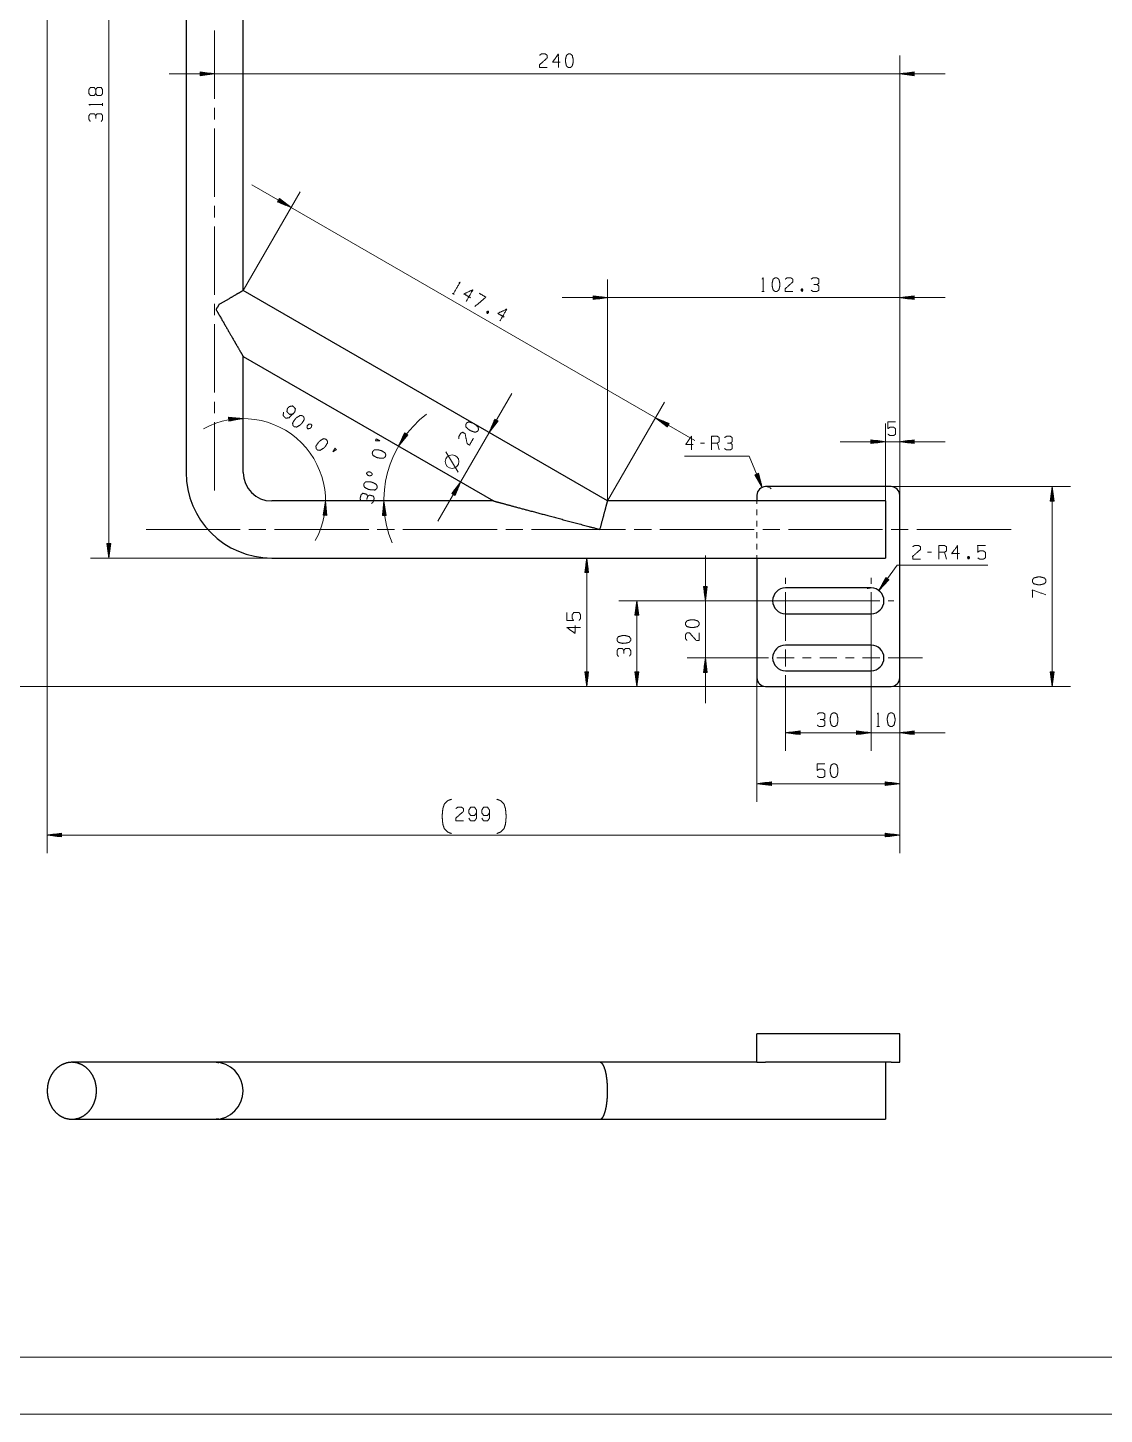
# Model space of a CAD drawing. Header units: millimetres. Extents: x 0 to 594, y 0 to 420.
# Drawn here: x 151.5 to 340.1, y 0 to 242.9 of the extents above; entities that cross this region are included whole.
import ezdxf

# ---------------------------------------------------------------- set-up
doc = ezdxf.new("R2010")
doc.units = ezdxf.units.MM
doc.layers.add('101', color=7, linetype='Continuous', true_color=0xffffff)

msp = doc.modelspace()

# ---------------------------------------------------------------- linework, layer by layer
at = {"layer": '101', "color": 22, "linetype": 'Continuous', "lineweight": 18}
for p, q in [((154.89, 351.3), (154.89, 98.3)), ((165.69, 309.16), (165.69, 150)), ((304.22, 155), (304.22, 238.01)), ((176.29, 234.83), (312.16, 234.83)), ((181.68, 235.17), (181.68, 234.5)), ((184.22, 234.83), (181.68, 235.17)), ((181.68, 235.16), (181.71, 235.16)), ((181.68, 235.16), (181.71, 235.16)), ((181.68, 235.11), (182.1, 235.11)), ((181.68, 235.06), (182.49, 235.06)), ((181.68, 235.01), (182.87, 235.01)), ((181.68, 234.96), (183.26, 234.96)), ((181.68, 234.91), (183.64, 234.91)), ((181.68, 234.86), (184.03, 234.86)), ((181.68, 234.5), (184.22, 234.83)), ((181.68, 234.81), (184.03, 234.81)), ((181.68, 234.76), (183.64, 234.76)), ((181.68, 234.7), (183.26, 234.7)), ((181.68, 234.65), (182.87, 234.65)), ((181.68, 234.6), (182.49, 234.6)), ((181.68, 234.55), (182.1, 234.55)), ((181.68, 234.5), (181.71, 234.5)), ((181.68, 234.5), (181.71, 234.5)), ((306.76, 235.17), (304.22, 234.83)), ((304.22, 234.83), (306.76, 234.5)), ((306.76, 234.86), (304.42, 234.86)), ((306.76, 234.81), (304.42, 234.81)), ((306.76, 234.91), (304.8, 234.91)), ((306.76, 234.76), (304.8, 234.76)), ((306.76, 234.96), (305.19, 234.96)), ((306.76, 234.7), (305.19, 234.7)), ((306.76, 235.01), (305.57, 235.01)), ((306.76, 234.65), (305.57, 234.65)), ((306.76, 235.06), (305.96, 235.06)), ((306.76, 234.6), (305.96, 234.6)), ((306.76, 235.11), (306.35, 235.11)), ((306.76, 234.55), (306.35, 234.55)), ((306.76, 235.16), (306.73, 235.16)), ((306.76, 235.16), (306.73, 235.16)), ((306.76, 234.5), (306.73, 234.5)), ((306.76, 234.5), (306.73, 234.5)), ((306.76, 234.5), (306.76, 235.17)), ((189.22, 196.86), (199.21, 214.15)), ((190.74, 215.36), (268.33, 170.57)), ((195.58, 212.96), (195.25, 212.38)), ((195.25, 212.38), (195.28, 212.36)), ((195.25, 212.38), (197.62, 211.4)), ((195.25, 212.38), (195.28, 212.36)), ((195.28, 212.42), (195.64, 212.22)), ((195.3, 212.47), (196, 212.07)), ((195.33, 212.51), (196.36, 211.92)), ((195.35, 212.56), (196.72, 211.77)), ((195.38, 212.6), (197.08, 211.62)), ((195.41, 212.64), (197.44, 211.47)), ((195.43, 212.69), (197.46, 211.51)), ((195.46, 212.73), (197.15, 211.75)), ((195.48, 212.78), (196.85, 211.99)), ((195.51, 212.82), (196.54, 212.23)), ((195.53, 212.86), (196.23, 212.46)), ((195.56, 212.91), (195.92, 212.7)), ((197.62, 211.4), (195.58, 212.96)), ((195.58, 212.95), (195.61, 212.94)), ((195.58, 212.95), (195.61, 212.94)), ((253.06, 160), (253.06, 198.78)), ((304.22, 161), (304.22, 198.78)), ((245.13, 195.61), (312.16, 195.61)), ((253.06, 195.61), (250.52, 195.94)), ((250.52, 195.94), (250.52, 195.27)), ((250.52, 195.94), (250.55, 195.94)), ((250.52, 195.94), (250.55, 195.94)), ((250.52, 195.88), (250.94, 195.88)), ((250.52, 195.83), (251.33, 195.83)), ((250.52, 195.78), (251.71, 195.78)), ((250.52, 195.73), (252.1, 195.73)), ((250.52, 195.68), (252.48, 195.68)), ((250.52, 195.63), (252.87, 195.63)), ((250.52, 195.27), (253.06, 195.61)), ((250.52, 195.58), (252.87, 195.58)), ((250.52, 195.53), (252.48, 195.53)), ((250.52, 195.48), (252.1, 195.48)), ((250.52, 195.43), (251.71, 195.43)), ((250.52, 195.38), (251.33, 195.38)), ((250.52, 195.33), (250.94, 195.33)), ((250.52, 195.28), (250.55, 195.28)), ((250.52, 195.28), (250.55, 195.28)), ((306.76, 195.94), (304.22, 195.61)), ((304.22, 195.61), (306.76, 195.27)), ((306.76, 195.63), (304.42, 195.63)), ((306.76, 195.58), (304.42, 195.58)), ((306.76, 195.68), (304.8, 195.68)), ((306.76, 195.53), (304.8, 195.53)), ((306.76, 195.73), (305.19, 195.73)), ((306.76, 195.48), (305.19, 195.48)), ((306.76, 195.78), (305.57, 195.78)), ((306.76, 195.43), (305.57, 195.43)), ((306.76, 195.83), (305.96, 195.83)), ((306.76, 195.38), (305.96, 195.38)), ((306.76, 195.88), (306.35, 195.88)), ((306.76, 195.33), (306.35, 195.33)), ((306.76, 195.94), (306.73, 195.94)), ((306.76, 195.94), (306.73, 195.94)), ((306.76, 195.28), (306.73, 195.28)), ((306.76, 195.28), (306.73, 195.28)), ((306.76, 195.27), (306.76, 195.94)), ((236.29, 178.85), (223.35, 156.44)), ((253.06, 160), (263.04, 177.29)), ((186.67, 174.65), (186.7, 174.65)), ((186.67, 174.65), (186.7, 174.65)), ((186.67, 174.65), (186.7, 173.99)), ((189.22, 174.43), (186.67, 174.65)), ((186.67, 174.6), (187.09, 174.62)), ((186.68, 174.55), (187.48, 174.58)), ((186.68, 174.5), (187.87, 174.55)), ((186.68, 174.45), (188.25, 174.52)), ((186.68, 174.4), (188.64, 174.48)), ((186.68, 174.35), (189.03, 174.45)), ((186.69, 174.3), (189.03, 174.4)), ((186.69, 174.24), (188.65, 174.33)), ((186.69, 174.19), (188.26, 174.26)), ((186.69, 174.14), (187.88, 174.2)), ((186.7, 173.99), (189.22, 174.43)), ((186.7, 174.09), (187.5, 174.13)), ((186.7, 174.04), (187.12, 174.06)), ((186.7, 173.99), (186.73, 173.99)), ((186.7, 173.99), (186.73, 173.99)), ((233.3, 174.34), (232.32, 171.97)), ((232.32, 171.97), (233.88, 174.01)), ((233.57, 174.19), (232.39, 172.15)), ((233.61, 174.16), (232.44, 172.13)), ((233.52, 174.21), (232.54, 172.51)), ((233.66, 174.14), (232.68, 172.44)), ((233.48, 174.24), (232.69, 172.87)), ((233.44, 174.26), (232.84, 173.23)), ((233.7, 174.11), (232.91, 172.75)), ((233.39, 174.29), (232.99, 173.59)), ((233.35, 174.31), (233.14, 173.95)), ((233.74, 174.09), (233.15, 173.06)), ((233.3, 174.34), (233.29, 174.31)), ((233.3, 174.34), (233.29, 174.31)), ((233.88, 174.01), (233.3, 174.34)), ((233.79, 174.06), (233.39, 173.36)), ((233.83, 174.03), (233.62, 173.67)), ((233.88, 174.01), (233.86, 173.98)), ((233.88, 174.01), (233.86, 173.98)), ((263.82, 173.56), (261.46, 174.54)), ((261.46, 174.54), (263.49, 172.98)), ((263.64, 173.25), (261.61, 174.42)), ((263.67, 173.29), (261.64, 174.46)), ((263.62, 173.2), (261.92, 174.18)), ((263.7, 173.33), (262, 174.31)), ((263.59, 173.16), (262.23, 173.95)), ((263.72, 173.38), (262.36, 174.17)), ((263.57, 173.11), (262.54, 173.71)), ((263.75, 173.42), (262.72, 174.02)), ((263.54, 173.07), (262.85, 173.47)), ((263.77, 173.47), (263.08, 173.87)), ((263.52, 173.03), (263.16, 173.24)), ((263.8, 173.51), (263.43, 173.72)), ((263.49, 172.98), (263.46, 173)), ((263.49, 172.98), (263.46, 173)), ((263.49, 172.98), (263.82, 173.56)), ((263.82, 173.55), (263.79, 173.57)), ((263.82, 173.55), (263.79, 173.57)), ((301.72, 155), (301.72, 173.56)), ((304.22, 161), (304.22, 173.56)), ((217.49, 171.93), (216.43, 169.6)), ((216.43, 169.6), (218.06, 171.58)), ((217.75, 171.77), (216.51, 169.78)), ((217.79, 171.74), (216.55, 169.75)), ((217.71, 171.8), (216.67, 170.13)), ((217.84, 171.72), (216.8, 170.05)), ((217.67, 171.82), (216.83, 170.49)), ((217.62, 171.85), (216.99, 170.84)), ((217.88, 171.69), (217.05, 170.35)), ((217.58, 171.88), (217.15, 171.2)), ((217.92, 171.66), (217.3, 170.65)), ((217.54, 171.91), (217.32, 171.55)), ((217.49, 171.93), (217.48, 171.9)), ((217.49, 171.93), (217.48, 171.9)), ((218.06, 171.58), (217.49, 171.93)), ((217.97, 171.64), (217.54, 170.95)), ((218.01, 171.61), (217.79, 171.26)), ((218.05, 171.58), (218.04, 171.56)), ((218.05, 171.58), (218.04, 171.56)), ((293.79, 170.38), (312.16, 170.38)), ((299.18, 170.72), (299.18, 170.05)), ((301.72, 170.38), (299.18, 170.72)), ((299.18, 170.71), (299.21, 170.71)), ((299.18, 170.71), (299.21, 170.71)), ((299.18, 170.66), (299.6, 170.66)), ((299.18, 170.61), (299.99, 170.61)), ((299.18, 170.56), (300.37, 170.56)), ((299.18, 170.51), (300.76, 170.51)), ((299.18, 170.46), (301.14, 170.46)), ((299.18, 170.41), (301.53, 170.41)), ((299.18, 170.05), (301.72, 170.38)), ((299.18, 170.36), (301.53, 170.36)), ((299.18, 170.31), (301.14, 170.31)), ((299.18, 170.26), (300.76, 170.26)), ((299.18, 170.2), (300.37, 170.2)), ((299.18, 170.15), (299.99, 170.15)), ((299.18, 170.1), (299.6, 170.1)), ((299.18, 170.05), (299.21, 170.05)), ((299.18, 170.05), (299.21, 170.05)), ((306.76, 170.72), (304.22, 170.38)), ((304.22, 170.38), (306.76, 170.05)), ((306.76, 170.41), (304.42, 170.41)), ((306.76, 170.36), (304.42, 170.36)), ((306.76, 170.46), (304.8, 170.46)), ((306.76, 170.31), (304.8, 170.31)), ((306.76, 170.51), (305.19, 170.51)), ((306.76, 170.26), (305.19, 170.26)), ((306.76, 170.56), (305.57, 170.56)), ((306.76, 170.2), (305.57, 170.2)), ((306.76, 170.61), (305.96, 170.61)), ((306.76, 170.15), (305.96, 170.15)), ((306.76, 170.66), (306.35, 170.66)), ((306.76, 170.1), (306.35, 170.1)), ((306.76, 170.71), (306.73, 170.71)), ((306.76, 170.71), (306.73, 170.71)), ((306.76, 170.05), (306.73, 170.05)), ((306.76, 170.05), (306.73, 170.05)), ((306.76, 170.05), (306.76, 170.72)), ((277.88, 167.85), (266.55, 167.85)), ((280.15, 162.38), (277.88, 167.85)), ((227.32, 163.31), (225.76, 161.28)), ((225.98, 161.15), (226.96, 162.85)), ((226.03, 161.13), (227.2, 163.16)), ((226.07, 161.1), (227.25, 163.13)), ((226.12, 161.08), (227.1, 162.77)), ((226.34, 160.95), (227.32, 163.31)), ((279.48, 164.86), (278.87, 164.6)), ((278.87, 164.6), (280.15, 162.38)), ((278.87, 164.6), (278.88, 164.57)), ((278.87, 164.6), (278.88, 164.57)), ((278.92, 164.62), (279.08, 164.24)), ((278.96, 164.64), (279.27, 163.9)), ((279.01, 164.66), (279.47, 163.56)), ((279.06, 164.68), (279.66, 163.23)), ((279.1, 164.7), (279.86, 162.89)), ((279.15, 164.72), (280.05, 162.55)), ((279.2, 164.74), (280.1, 162.57)), ((279.25, 164.76), (280, 162.95)), ((279.29, 164.78), (279.9, 163.32)), ((279.34, 164.8), (279.79, 163.7)), ((279.39, 164.82), (279.69, 164.08)), ((279.43, 164.84), (279.59, 164.45)), ((279.48, 164.86), (279.49, 164.83)), ((280.15, 162.38), (279.48, 164.86)), ((279.48, 164.86), (279.49, 164.83)), ((225.76, 161.28), (225.78, 161.31)), ((225.76, 161.28), (225.78, 161.31)), ((225.76, 161.28), (226.34, 160.95)), ((225.81, 161.25), (226.02, 161.62)), ((225.85, 161.23), (226.25, 161.92)), ((225.9, 161.2), (226.49, 162.23)), ((225.94, 161.18), (226.73, 162.54)), ((226.16, 161.05), (226.95, 162.42)), ((226.2, 161.03), (226.8, 162.06)), ((226.25, 161), (226.65, 161.7)), ((226.29, 160.97), (226.5, 161.34)), ((226.34, 160.95), (226.35, 160.98)), ((226.34, 160.95), (226.35, 160.98)), ((302.72, 162.5), (334.11, 162.5)), ((330.94, 162.5), (330.6, 159.96)), ((330.66, 159.96), (330.66, 160.38)), ((330.71, 159.96), (330.71, 160.76)), ((330.76, 159.96), (330.76, 161.15)), ((330.81, 159.96), (330.81, 161.53)), ((330.86, 159.96), (330.86, 161.92)), ((330.91, 159.96), (330.91, 162.31)), ((330.94, 127.5), (330.94, 162.5)), ((331.27, 159.96), (330.94, 162.5)), ((330.96, 159.96), (330.96, 162.31)), ((331.01, 159.96), (331.01, 161.92)), ((331.06, 159.96), (331.06, 161.53)), ((331.11, 159.96), (331.11, 161.15)), ((331.17, 159.96), (331.17, 160.76)), ((331.22, 159.96), (331.22, 160.38)), ((203.66, 160), (203.21, 157.48)), ((203.27, 157.47), (203.28, 157.89)), ((203.32, 157.47), (203.35, 158.27)), ((203.37, 157.47), (203.42, 158.66)), ((203.42, 157.47), (203.49, 159.04)), ((203.47, 157.46), (203.56, 159.42)), ((203.52, 157.46), (203.62, 159.81)), ((203.57, 157.46), (203.67, 159.8)), ((203.62, 157.46), (203.71, 159.42)), ((203.88, 157.45), (203.66, 160)), ((203.67, 157.46), (203.74, 159.03)), ((203.72, 157.45), (203.78, 158.64)), ((203.77, 157.45), (203.81, 158.25)), ((213.86, 160), (213.61, 157.45)), ((213.71, 157.45), (213.69, 158.26)), ((213.76, 157.45), (213.72, 158.64)), ((213.82, 157.46), (213.76, 159.03)), ((213.87, 157.46), (213.8, 159.42)), ((213.92, 157.46), (213.84, 159.8)), ((214.28, 157.47), (213.86, 160)), ((213.97, 157.46), (213.89, 159.81)), ((214.02, 157.46), (213.95, 159.42)), ((214.07, 157.46), (214.02, 159.04)), ((214.12, 157.47), (214.08, 158.65)), ((214.17, 157.47), (214.14, 158.27)), ((214.22, 157.47), (214.21, 157.89)), ((330.6, 159.96), (331.27, 159.96)), ((330.61, 159.96), (330.61, 159.99)), ((330.61, 159.96), (330.61, 159.99)), ((331.27, 159.96), (331.27, 159.99)), ((331.27, 159.96), (331.27, 159.99)), ((203.21, 157.48), (203.88, 157.45)), ((203.22, 157.48), (203.22, 157.51)), ((203.22, 157.48), (203.22, 157.51)), ((203.82, 157.45), (203.84, 157.87)), ((203.88, 157.45), (203.88, 157.48)), ((203.88, 157.45), (203.88, 157.48)), ((213.61, 157.45), (213.61, 157.48)), ((213.61, 157.45), (213.61, 157.48)), ((213.61, 157.45), (214.28, 157.47)), ((213.66, 157.45), (213.65, 157.87)), ((214.27, 157.47), (214.27, 157.5)), ((214.27, 157.47), (214.27, 157.5)), ((166.02, 152.54), (165.35, 152.54)), ((165.35, 152.54), (165.69, 150)), ((165.36, 152.54), (165.36, 152.51)), ((165.36, 152.54), (165.36, 152.51)), ((165.41, 152.54), (165.41, 152.12)), ((165.46, 152.54), (165.46, 151.74)), ((165.51, 152.54), (165.51, 151.35)), ((165.56, 152.54), (165.56, 150.96)), ((165.61, 152.54), (165.61, 150.58)), ((165.66, 152.54), (165.66, 150.19)), ((165.69, 150), (166.02, 152.54)), ((165.71, 152.54), (165.71, 150.19)), ((165.76, 152.54), (165.76, 150.58)), ((165.82, 152.54), (165.82, 150.96)), ((165.87, 152.54), (165.87, 151.35)), ((165.92, 152.54), (165.92, 151.74)), ((165.97, 152.54), (165.97, 152.12)), ((166.02, 152.54), (166.02, 152.51)), ((166.02, 152.54), (166.02, 152.51)), ((194.22, 150), (162.51, 150)), ((249.4, 150), (249.06, 147.46)), ((249.17, 147.46), (249.17, 148.26)), ((249.22, 147.46), (249.22, 148.65)), ((249.27, 147.46), (249.27, 149.03)), ((249.32, 147.46), (249.32, 149.42)), ((249.37, 147.46), (249.37, 149.81)), ((249.4, 150), (249.4, 127.5)), ((249.73, 147.46), (249.4, 150)), ((249.42, 147.46), (249.42, 149.81)), ((249.47, 147.46), (249.47, 149.42)), ((249.52, 147.46), (249.52, 149.03)), ((249.57, 147.46), (249.57, 148.65)), ((249.63, 147.46), (249.63, 148.26)), ((270.18, 124.56), (270.18, 150.44)), ((300.55, 144.31), (303.8, 148.72)), ((303.8, 148.72), (319.68, 148.72)), ((249.06, 147.46), (249.73, 147.46)), ((249.07, 147.46), (249.07, 147.49)), ((249.07, 147.46), (249.07, 147.49)), ((249.12, 147.46), (249.12, 147.88)), ((249.68, 147.46), (249.68, 147.88)), ((249.73, 147.46), (249.73, 147.49)), ((249.73, 147.46), (249.73, 147.49)), ((301.79, 146.56), (300.55, 144.31)), ((300.55, 144.31), (302.33, 146.16)), ((302.04, 146.37), (300.65, 144.48)), ((302.08, 146.34), (300.69, 144.45)), ((302, 146.4), (300.84, 144.82)), ((302.12, 146.31), (300.96, 144.73)), ((301.96, 146.43), (301.02, 145.16)), ((301.91, 146.46), (301.21, 145.51)), ((302.16, 146.28), (301.23, 145.01)), ((301.87, 146.49), (301.4, 145.85)), ((302.2, 146.25), (301.5, 145.3)), ((301.83, 146.52), (301.59, 146.19)), ((301.79, 146.55), (301.77, 146.53)), ((301.79, 146.55), (301.77, 146.53)), ((302.24, 146.22), (301.77, 145.58)), ((302.33, 146.16), (301.79, 146.56)), ((302.28, 146.19), (302.04, 145.86)), ((302.32, 146.16), (302.31, 146.14)), ((302.32, 146.16), (302.31, 146.14)), ((270.52, 145.04), (269.85, 145.04)), ((269.85, 145.04), (269.85, 145.01)), ((269.85, 145.04), (269.85, 145.01)), ((269.85, 145.04), (270.18, 142.5)), ((269.9, 145.04), (269.9, 144.62)), ((269.95, 145.04), (269.95, 144.24)), ((270, 145.04), (270, 143.85)), ((270.05, 145.04), (270.05, 143.46)), ((270.1, 145.04), (270.1, 143.08)), ((270.16, 145.04), (270.16, 142.69)), ((270.18, 142.5), (270.52, 145.04)), ((270.21, 145.04), (270.21, 142.69)), ((270.26, 145.04), (270.26, 143.08)), ((270.31, 145.04), (270.31, 143.46)), ((270.36, 145.04), (270.36, 143.85)), ((270.41, 145.04), (270.41, 144.24)), ((270.46, 145.04), (270.46, 144.62)), ((270.51, 145.04), (270.51, 145.01)), ((270.51, 145.04), (270.51, 145.01)), ((299.22, 142.5), (255.01, 142.5)), ((258.19, 142.5), (257.85, 139.96)), ((258.01, 139.96), (258.01, 141.15)), ((258.06, 139.96), (258.06, 141.53)), ((258.11, 139.96), (258.11, 141.92)), ((258.16, 139.96), (258.16, 142.31)), ((258.19, 142.5), (258.19, 127.5)), ((258.52, 139.96), (258.19, 142.5)), ((258.21, 139.96), (258.21, 142.31)), ((258.26, 139.96), (258.26, 141.92)), ((258.32, 139.96), (258.32, 141.53)), ((258.37, 139.96), (258.37, 141.15)), ((280.22, 142.5), (267.01, 142.5)), ((299.22, 142.5), (299.22, 116.22)), ((257.85, 139.96), (258.52, 139.96)), ((257.86, 139.96), (257.86, 139.99)), ((257.86, 139.96), (257.86, 139.99)), ((257.91, 139.96), (257.91, 140.38)), ((257.96, 139.96), (257.96, 140.76)), ((258.42, 139.96), (258.42, 140.76)), ((258.47, 139.96), (258.47, 140.38)), ((258.52, 139.96), (258.52, 139.99)), ((258.52, 139.96), (258.52, 139.99)), ((275.22, 132.5), (267.01, 132.5)), ((270.18, 132.5), (269.85, 129.96)), ((270.05, 129.96), (270.05, 131.53)), ((270.1, 129.96), (270.1, 131.92)), ((270.16, 129.96), (270.16, 132.31)), ((270.52, 129.96), (270.18, 132.5)), ((270.21, 129.96), (270.21, 132.31)), ((270.26, 129.96), (270.26, 131.92)), ((270.31, 129.96), (270.31, 131.53)), ((249.73, 130.04), (249.06, 130.04)), ((249.06, 130.04), (249.4, 127.5)), ((249.07, 130.04), (249.07, 130.01)), ((249.07, 130.04), (249.07, 130.01)), ((249.12, 130.04), (249.12, 129.62)), ((249.17, 130.04), (249.17, 129.24)), ((249.22, 130.04), (249.22, 128.85)), ((249.27, 130.04), (249.27, 128.46)), ((249.32, 130.04), (249.32, 128.08)), ((249.37, 130.04), (249.37, 127.69)), ((249.4, 127.5), (249.73, 130.04)), ((249.42, 130.04), (249.42, 127.69)), ((249.47, 130.04), (249.47, 128.08)), ((249.52, 130.04), (249.52, 128.46)), ((249.57, 130.04), (249.57, 128.85)), ((249.63, 130.04), (249.63, 129.24)), ((249.68, 130.04), (249.68, 129.62)), ((249.73, 130.04), (249.73, 130.01)), ((249.73, 130.04), (249.73, 130.01)), ((258.52, 130.04), (257.85, 130.04)), ((257.85, 130.04), (258.19, 127.5)), ((257.86, 130.04), (257.86, 130.01)), ((257.86, 130.04), (257.86, 130.01)), ((257.91, 130.04), (257.91, 129.62)), ((257.96, 130.04), (257.96, 129.24)), ((258.01, 130.04), (258.01, 128.85)), ((258.06, 130.04), (258.06, 128.46)), ((258.11, 130.04), (258.11, 128.08)), ((258.16, 130.04), (258.16, 127.69)), ((258.19, 127.5), (258.52, 130.04)), ((258.21, 130.04), (258.21, 127.69)), ((258.26, 130.04), (258.26, 128.08)), ((258.32, 130.04), (258.32, 128.46)), ((258.37, 130.04), (258.37, 128.85)), ((258.42, 130.04), (258.42, 129.24)), ((258.47, 130.04), (258.47, 129.62)), ((258.52, 130.04), (258.52, 130.01)), ((258.52, 130.04), (258.52, 130.01)), ((269.85, 129.96), (269.85, 129.99)), ((269.85, 129.96), (269.85, 129.99)), ((269.85, 129.96), (270.52, 129.96)), ((269.9, 129.96), (269.9, 130.38)), ((269.95, 129.96), (269.95, 130.76)), ((270, 129.96), (270, 131.15)), ((270.36, 129.96), (270.36, 131.15)), ((270.41, 129.96), (270.41, 130.76)), ((270.46, 129.96), (270.46, 130.38)), ((270.51, 129.96), (270.51, 129.99)), ((270.51, 129.96), (270.51, 129.99)), ((279.22, 129), (279.22, 107.3)), ((304.22, 129), (304.22, 116.22)), ((304.22, 129), (304.22, 107.3)), ((304.22, 129), (304.22, 98.3)), ((330.6, 130.04), (330.94, 127.5)), ((331.27, 130.04), (330.6, 130.04)), ((330.61, 130.04), (330.61, 130.01)), ((330.61, 130.04), (330.61, 130.01)), ((330.66, 130.04), (330.66, 129.62)), ((330.71, 130.04), (330.71, 129.24)), ((330.76, 130.04), (330.76, 128.85)), ((330.81, 130.04), (330.81, 128.46)), ((330.86, 130.04), (330.86, 128.08)), ((330.91, 130.04), (330.91, 127.69)), ((330.94, 127.5), (331.27, 130.04)), ((330.96, 130.04), (330.96, 127.69)), ((331.01, 130.04), (331.01, 128.08)), ((331.06, 130.04), (331.06, 128.46)), ((331.11, 130.04), (331.11, 128.85)), ((331.17, 130.04), (331.17, 129.24)), ((331.22, 130.04), (331.22, 129.62)), ((331.27, 130.04), (331.27, 130.01)), ((331.27, 130.04), (331.27, 130.01)), ((280.72, 127.5), (99.27, 127.5)), ((280.72, 127.5), (246.22, 127.5)), ((280.72, 127.5), (255.01, 127.5)), ((302.72, 127.5), (334.11, 127.5)), ((284.22, 123.5), (284.22, 116.22)), ((299.22, 123.5), (299.22, 116.22)), ((286.76, 119.73), (284.22, 119.4)), ((284.22, 119.4), (299.22, 119.4)), ((284.22, 119.4), (286.76, 119.06)), ((286.76, 119.42), (284.42, 119.42)), ((286.76, 119.37), (284.42, 119.37)), ((286.76, 119.47), (284.8, 119.47)), ((286.76, 119.32), (284.8, 119.32)), ((286.76, 119.52), (285.19, 119.52)), ((286.76, 119.27), (285.19, 119.27)), ((286.76, 119.57), (285.57, 119.57)), ((286.76, 119.22), (285.57, 119.22)), ((286.76, 119.62), (285.96, 119.62)), ((286.76, 119.17), (285.96, 119.17)), ((286.76, 119.68), (286.35, 119.68)), ((286.76, 119.12), (286.35, 119.12)), ((286.76, 119.73), (286.73, 119.73)), ((286.76, 119.73), (286.73, 119.73)), ((286.76, 119.07), (286.73, 119.07)), ((286.76, 119.07), (286.73, 119.07)), ((286.76, 119.06), (286.76, 119.73)), ((291.29, 119.4), (312.16, 119.4)), ((296.68, 119.73), (296.71, 119.73)), ((299.22, 119.4), (296.68, 119.73)), ((296.68, 119.73), (296.71, 119.73)), ((296.68, 119.73), (296.68, 119.06)), ((296.68, 119.73), (296.68, 119.06)), ((296.68, 119.73), (296.71, 119.73)), ((296.68, 119.73), (296.71, 119.73)), ((299.22, 119.4), (296.68, 119.73)), ((296.68, 119.68), (297.1, 119.68)), ((296.68, 119.68), (297.1, 119.68)), ((296.68, 119.62), (297.49, 119.62)), ((296.68, 119.62), (297.49, 119.62)), ((296.68, 119.57), (297.87, 119.57)), ((296.68, 119.57), (297.87, 119.57)), ((296.68, 119.52), (298.26, 119.52)), ((296.68, 119.52), (298.26, 119.52)), ((296.68, 119.47), (298.64, 119.47)), ((296.68, 119.47), (298.64, 119.47)), ((296.68, 119.42), (299.03, 119.42)), ((296.68, 119.42), (299.03, 119.42)), ((296.68, 119.06), (299.22, 119.4)), ((296.68, 119.06), (299.22, 119.4)), ((296.68, 119.37), (299.03, 119.37)), ((296.68, 119.37), (299.03, 119.37)), ((296.68, 119.32), (298.64, 119.32)), ((296.68, 119.32), (298.64, 119.32)), ((296.68, 119.27), (298.26, 119.27)), ((296.68, 119.27), (298.26, 119.27)), ((296.68, 119.22), (297.87, 119.22)), ((296.68, 119.22), (297.87, 119.22)), ((296.68, 119.17), (297.49, 119.17)), ((296.68, 119.17), (297.49, 119.17)), ((296.68, 119.12), (297.1, 119.12)), ((296.68, 119.12), (297.1, 119.12)), ((296.68, 119.07), (296.71, 119.07)), ((296.68, 119.07), (296.71, 119.07)), ((296.68, 119.07), (296.71, 119.07)), ((296.68, 119.07), (296.71, 119.07)), ((306.76, 119.73), (304.22, 119.4)), ((304.22, 119.4), (306.76, 119.06)), ((306.76, 119.42), (304.42, 119.42)), ((306.76, 119.37), (304.42, 119.37)), ((306.76, 119.47), (304.8, 119.47)), ((306.76, 119.32), (304.8, 119.32)), ((306.76, 119.52), (305.19, 119.52)), ((306.76, 119.27), (305.19, 119.27)), ((306.76, 119.57), (305.57, 119.57)), ((306.76, 119.22), (305.57, 119.22)), ((306.76, 119.62), (305.96, 119.62)), ((306.76, 119.17), (305.96, 119.17)), ((306.76, 119.68), (306.35, 119.68)), ((306.76, 119.12), (306.35, 119.12)), ((306.76, 119.73), (306.73, 119.73)), ((306.76, 119.73), (306.73, 119.73)), ((306.76, 119.07), (306.73, 119.07)), ((306.76, 119.07), (306.73, 119.07)), ((306.76, 119.06), (306.76, 119.73)), ((281.76, 110.81), (279.22, 110.47)), ((279.22, 110.47), (304.22, 110.47)), ((279.22, 110.47), (281.76, 110.14)), ((281.76, 110.5), (279.42, 110.5)), ((281.76, 110.45), (279.42, 110.45)), ((281.76, 110.55), (279.8, 110.55)), ((281.76, 110.4), (279.8, 110.4)), ((281.76, 110.6), (280.19, 110.6)), ((281.76, 110.35), (280.19, 110.35)), ((281.76, 110.65), (280.57, 110.65)), ((281.76, 110.3), (280.57, 110.3)), ((281.76, 110.7), (280.96, 110.7)), ((281.76, 110.24), (280.96, 110.24)), ((281.76, 110.75), (281.35, 110.75)), ((281.76, 110.19), (281.35, 110.19)), ((281.76, 110.8), (281.73, 110.8)), ((281.76, 110.8), (281.73, 110.8)), ((281.76, 110.14), (281.73, 110.14)), ((281.76, 110.14), (281.73, 110.14)), ((281.76, 110.14), (281.76, 110.81)), ((304.22, 110.47), (301.68, 110.81)), ((301.68, 110.81), (301.68, 110.14)), ((301.68, 110.8), (301.71, 110.8)), ((301.68, 110.8), (301.71, 110.8)), ((301.68, 110.75), (302.1, 110.75)), ((301.68, 110.7), (302.49, 110.7)), ((301.68, 110.65), (302.87, 110.65)), ((301.68, 110.6), (303.26, 110.6)), ((301.68, 110.55), (303.64, 110.55)), ((301.68, 110.5), (304.03, 110.5)), ((301.68, 110.14), (304.22, 110.47)), ((301.68, 110.45), (304.03, 110.45)), ((301.68, 110.4), (303.64, 110.4)), ((301.68, 110.35), (303.26, 110.35)), ((301.68, 110.3), (302.87, 110.3)), ((301.68, 110.24), (302.49, 110.24)), ((301.68, 110.19), (302.1, 110.19)), ((301.68, 110.14), (301.71, 110.14)), ((301.68, 110.14), (301.71, 110.14)), ((157.43, 101.81), (154.89, 101.47)), ((154.89, 101.47), (157.43, 101.14)), ((154.89, 101.47), (304.22, 101.47)), ((157.43, 101.5), (155.09, 101.5)), ((157.43, 101.45), (155.09, 101.45)), ((157.43, 101.55), (155.47, 101.55)), ((157.43, 101.4), (155.47, 101.4)), ((157.43, 101.6), (155.86, 101.6)), ((157.43, 101.35), (155.86, 101.35)), ((157.43, 101.65), (156.24, 101.65)), ((157.43, 101.3), (156.24, 101.3)), ((157.43, 101.7), (156.63, 101.7)), ((157.43, 101.24), (156.63, 101.24)), ((157.43, 101.75), (157.02, 101.75)), ((157.43, 101.19), (157.02, 101.19)), ((157.43, 101.8), (157.4, 101.8)), ((157.43, 101.8), (157.4, 101.8)), ((157.43, 101.14), (157.4, 101.14)), ((157.43, 101.14), (157.4, 101.14)), ((157.43, 101.14), (157.43, 101.81)), ((304.22, 101.47), (301.68, 101.81)), ((301.68, 101.81), (301.68, 101.14)), ((301.68, 101.8), (301.71, 101.8)), ((301.68, 101.8), (301.71, 101.8)), ((301.68, 101.75), (302.1, 101.75)), ((301.68, 101.7), (302.49, 101.7)), ((301.68, 101.65), (302.87, 101.65)), ((301.68, 101.6), (303.26, 101.6)), ((301.68, 101.55), (303.64, 101.55)), ((301.68, 101.5), (304.03, 101.5)), ((301.68, 101.14), (304.22, 101.47)), ((301.68, 101.45), (304.03, 101.45)), ((301.68, 101.4), (303.64, 101.4)), ((301.68, 101.35), (303.26, 101.35)), ((301.68, 101.3), (302.87, 101.3)), ((301.68, 101.24), (302.49, 101.24)), ((301.68, 101.19), (302.1, 101.19)), ((301.68, 101.14), (301.71, 101.14)), ((301.68, 101.14), (301.71, 101.14))]:
    msp.add_line(p, q, dxfattribs=at)
at = {"layer": '101', "color": 163, "linetype": 'Continuous', "lineweight": 25}
for p, q in [((179.22, 307.82), (179.22, 165)), ((189.22, 196.86), (189.22, 307.82)), ((253.06, 160), (189.22, 196.86)), ((189.22, 165), (189.22, 185.31)), ((189.22, 185.31), (233.06, 160)), ((233.06, 160), (194.22, 160)), ((301.72, 160), (253.06, 160)), ((194.22, 150), (301.72, 150)), ((182.88, 61.67), (159.22, 61.67)), ((251.72, 61.67), (184.61, 61.67)), ((279.22, 61.67), (251.72, 61.67)), ((159.22, 51.67), (182.88, 51.67)), ((184.61, 51.67), (251.72, 51.67)), ((251.72, 51.67), (301.72, 51.67))]:
    msp.add_line(p, q, dxfattribs=at)
at = {"layer": '101', "color": 151, "linetype": 'Continuous', "lineweight": 18}
for p, q in [((184.22, 242.39), (184.22, 230.42)), ((184.22, 228.84), (184.22, 226.83)), ((184.22, 225.24), (184.22, 213.27)), ((184.22, 211.69), (184.22, 209.68)), ((184.22, 208.09), (184.22, 196.12)), ((184.22, 194.54), (184.22, 192.53)), ((184.22, 190.94), (184.22, 178.97)), ((184.22, 177.39), (184.22, 175.38)), ((172.22, 155), (188.72, 155)), ((190.22, 155), (193.22, 155)), ((194.72, 155), (211.22, 155)), ((212.72, 155), (215.72, 155)), ((217.22, 155), (233.72, 155)), ((235.22, 155), (238.22, 155)), ((239.72, 155), (256.22, 155)), ((257.72, 155), (260.72, 155)), ((262.22, 155), (278.72, 155)), ((280.22, 155), (283.22, 155)), ((284.72, 155), (301.22, 155)), ((302.72, 155), (305.72, 155)), ((307.22, 155), (323.72, 155)), ((284.22, 145.5), (284.22, 146.5)), ((299.22, 145.5), (299.22, 146.5)), ((284.22, 141), (284.22, 144)), ((299.22, 141), (299.22, 144)), ((281.22, 142.5), (280.22, 142.5)), ((282.72, 142.5), (285.72, 142.5)), ((284.22, 135.5), (284.22, 141.5)), ((287.22, 142.5), (288.72, 142.5)), ((290.22, 142.5), (293.22, 142.5)), ((294.72, 142.5), (296.22, 142.5)), ((297.72, 142.5), (300.72, 142.5)), ((299.22, 135.5), (299.22, 141.5)), ((302.22, 142.5), (303.22, 142.5)), ((284.22, 139.5), (284.22, 138.5)), ((299.22, 139.5), (299.22, 138.5)), ((284.22, 131), (284.22, 134)), ((299.22, 131), (299.22, 134)), ((281.22, 132.5), (275.22, 132.5)), ((282.72, 132.5), (285.72, 132.5)), ((287.22, 132.5), (288.72, 132.5)), ((290.22, 132.5), (293.22, 132.5)), ((294.72, 132.5), (296.22, 132.5)), ((297.72, 132.5), (300.72, 132.5)), ((302.22, 132.5), (308.22, 132.5)), ((284.22, 129.5), (284.22, 123.5)), ((299.22, 129.5), (299.22, 123.5))]:
    msp.add_line(p, q, dxfattribs=at)
at = {"layer": '101', "color": 72, "linetype": 'Continuous', "lineweight": 18}
for p, q in [((164.6, 229.24), (164.6, 229.66)), ((287.02, 197.15), (287.18, 196.72)), ((225.84, 196.36), (226.21, 196.15)), ((280.07, 196.7), (280.49, 196.7)), ((232.09, 193.27), (232.02, 192.83)), ((270.01, 170.14), (269.34, 170.14)), ((272.62, 168.94), (272.29, 170.14)), ((226.89, 165.06), (224.73, 168.62)), ((309.8, 151.02), (309.12, 151.02)), ((312.41, 149.82), (312.07, 151.02)), ((316.2, 150.27), (316.36, 149.84)), ((300.24, 120.49), (300.67, 120.49))]:
    msp.add_line(p, q, dxfattribs=at)
at = {"layer": '101', "color": 203, "linetype": 'Continuous', "lineweight": 25}
for p, q in [((279.22, 161), (279.22, 160)), ((302.72, 162.5), (280.72, 162.5)), ((304.22, 129), (304.22, 161)), ((279.22, 150), (279.22, 129)), ((299.22, 144.75), (284.22, 144.75)), ((284.22, 140.25), (299.22, 140.25)), ((299.22, 134.75), (284.22, 134.75)), ((284.22, 130.25), (299.22, 130.25)), ((280.72, 127.5), (302.72, 127.5)), ((279.22, 61.67), (279.22, 66.67)), ((302.72, 66.67), (280.72, 66.67)), ((304.22, 61.67), (304.22, 66.67)), ((302.72, 61.67), (280.72, 61.67))]:
    msp.add_line(p, q, dxfattribs=at)
at = {"layer": '101', "color": 53, "linetype": 'Continuous', "lineweight": 18}
for p, q in [((279.22, 160), (279.22, 159.5)), ((279.22, 158.5), (279.22, 157.5)), ((279.22, 156.5), (279.22, 155.5)), ((279.22, 154.5), (279.22, 153.5)), ((279.22, 152.5), (279.22, 151.5)), ((279.22, 150.5), (279.22, 150))]:
    msp.add_line(p, q, dxfattribs=at)
at = {"layer": '101', "color": 133, "linetype": 'Continuous', "lineweight": 18}
for p, q in [((25, 10), (584, 10)), ((0, 0), (594, 0))]:
    msp.add_line(p, q, dxfattribs=at)
at = {"layer": '101', "color": 72, "linetype": 'Continuous', "lineweight": 18}
msp.add_circle((225.82, 166.88), 1.2, dxfattribs=at)
at = {"layer": '101', "color": 22, "linetype": 'Continuous', "lineweight": 18}
for centre, radius, start, end in [((233.06, 160), 19.2, 127.5442, 202.4558), ((189.22, 160), 14.43, 331.1923, 118.8077), ((280.72, 161), 1.5, 47.8236, 90), ((299.22, 142.5), 2.25, 90, 108.3837)]:
    msp.add_arc(centre, radius, start, end, dxfattribs=at)
at = {"layer": '101', "color": 163, "linetype": 'Continuous', "lineweight": 25}
for centre, radius, start, end in [((194.22, 165), 15, 180, 270), ((194.22, 165), 5, 180, 270), ((184.22, 56.67), 5, 270, 90)]:
    msp.add_arc(centre, radius, start, end, dxfattribs=at)
at = {"layer": '101', "color": 203, "linetype": 'Continuous', "lineweight": 25}
for centre, radius, start, end in [((280.72, 161), 1.5, 90, 180), ((302.72, 161), 1.5, 0, 90), ((284.22, 142.5), 2.25, 90, 270), ((299.22, 142.5), 2.25, 270, 90), ((284.22, 132.5), 2.25, 90, 270), ((299.22, 132.5), 2.25, 270, 90), ((280.72, 129), 1.5, 180, 270), ((302.72, 129), 1.5, 270, 0)]:
    msp.add_arc(centre, radius, start, end, dxfattribs=at)
at = {"layer": '101', "color": 72, "linetype": 'Continuous', "lineweight": 18}
for points, knots in [([(241.14, 238.07), (241.46, 238.3), (242.15, 238.3), (242.49, 238.07), (242.49, 237.6), (241.13, 236.4), (241.14, 235.92), (242.49, 235.92)], [0, 0, 0.069694, 0.192979, 0.265274, 0.350226, 0.674741, 0.759752, 1, 1]), ([(244.76, 236.87), (243.42, 236.87), (244.43, 238.3), (244.43, 235.92)], [0, 0, 0.245873, 0.565297, 1, 1]), ([(246.53, 235.92), (246.86, 236.17), (247.04, 236.87), (247.04, 237.35), (246.86, 238.07), (246.53, 238.3), (246.19, 238.3), (245.86, 238.07), (245.68, 237.35), (245.7, 236.87), (245.86, 236.17), (246.19, 235.92), (246.53, 235.92)], [0, 0, 0.067526, 0.183974, 0.260584, 0.380944, 0.446143, 0.500307, 0.565506, 0.685865, 0.762529, 0.878311, 0.945837, 1, 1]), ([(163.4, 231.37), (163.17, 231.05), (162.45, 231.05), (162.22, 231.37), (162.22, 232.06), (162.45, 232.4), (163.17, 232.4), (163.4, 232.06), (163.4, 231.37), (163.65, 231.03), (164.35, 231.03), (164.6, 231.37), (164.6, 232.06), (164.37, 232.4), (163.65, 232.4), (163.4, 232.06)], [0, 0, 0.047575, 0.136087, 0.183661, 0.267817, 0.317167, 0.405678, 0.455029, 0.539185, 0.590298, 0.675758, 0.726871, 0.811027, 0.860377, 0.948889, 1, 1]), ([(162.42, 229.31), (162.22, 229.45), (164.6, 229.45)], [0, 0, 0.093493, 1, 1]), ([(163.4, 227.51), (163.17, 227.84), (162.45, 227.84), (162.22, 227.51), (162.22, 226.82), (162.45, 226.48)], [0, 0, 0.153879, 0.429856, 0.583733, 0.846129, 1, 1]), ([(164.37, 226.5), (164.6, 226.82), (164.6, 227.51), (164.37, 227.84), (163.65, 227.84), (163.4, 227.51), (163.4, 226.99)], [0, 0, 0.124118, 0.343685, 0.472446, 0.703377, 0.836734, 1, 1]), ([(226.99, 198.21), (227.21, 198.31), (226.03, 196.26)], [0, 0, 0.09349, 1, 1]), ([(229.06, 195.6), (227.89, 196.28), (229.48, 197.01), (228.29, 194.95)], [0, 0, 0.245867, 0.565293, 1, 1]), ([(280.14, 198.87), (280.28, 199.07), (280.28, 196.7)], [0, 0, 0.093488, 1, 1]), ([(282.72, 196.7), (283.05, 196.95), (283.23, 197.65), (283.23, 198.12), (283.05, 198.85), (282.72, 199.07), (282.38, 199.07), (282.05, 198.85), (281.87, 198.12), (281.89, 197.65), (282.05, 196.95), (282.38, 196.7), (282.72, 196.7)], [0, 0, 0.067524, 0.183971, 0.260582, 0.380942, 0.446139, 0.500306, 0.565503, 0.685863, 0.762527, 0.87831, 0.945833, 1, 1]), ([(284.16, 198.85), (284.48, 199.07), (285.17, 199.07), (285.51, 198.85), (285.51, 198.37), (284.15, 197.17), (284.16, 196.7), (285.51, 196.7)], [0, 0, 0.069694, 0.192979, 0.265274, 0.350226, 0.674741, 0.759752, 1, 1]), ([(287.02, 196.72), (287.18, 196.72), (287.27, 196.95), (287.18, 197.15), (287.02, 197.15), (286.94, 196.95), (287.02, 196.72), (287.18, 197.15)], [0, 0, 0.093978, 0.236781, 0.365956, 0.459934, 0.589109, 0.731912, 1, 1]), ([(289.72, 197.9), (290.06, 198.12), (290.06, 198.85), (289.72, 199.07), (289.03, 199.07), (288.7, 198.85)], [0, 0, 0.153877, 0.429855, 0.583732, 0.846129, 1, 1]), ([(288.72, 196.92), (289.03, 196.7), (289.72, 196.7), (290.06, 196.92), (290.06, 197.65), (289.72, 197.9), (289.21, 197.9)], [0, 0, 0.124118, 0.343686, 0.472446, 0.703378, 0.836734, 1, 1]), ([(229.82, 194.07), (231.74, 195.7), (230.58, 196.37)], [0, 0, 0.652471, 1, 1]), ([(231.88, 192.91), (232.02, 192.83), (232.2, 192.98), (232.23, 193.2), (232.09, 193.27), (231.91, 193.15), (231.88, 192.91), (232.23, 193.2)], [0, 0, 0.09398, 0.236786, 0.36596, 0.45994, 0.589113, 0.731915, 1, 1]), ([(234.97, 192.19), (233.81, 192.86), (235.39, 193.59), (234.2, 191.53)], [0, 0, 0.24587, 0.565296, 1, 1]), ([(196.32, 175.53), (196.21, 174.97), (196.7, 174.48), (197.27, 174.58), (198.28, 175.59), (198.38, 176.16), (197.89, 176.65), (197.33, 176.54), (196.98, 176.21), (196.88, 175.64), (197.37, 175.15), (197.94, 175.25)], [0, 0, 0.076855, 0.169525, 0.247728, 0.439296, 0.517499, 0.610169, 0.687024, 0.750924, 0.829127, 0.921797, 1, 1]), ([(198.18, 173), (198.6, 172.94), (199.22, 173.31), (199.55, 173.64), (199.94, 174.28), (199.86, 174.68), (199.62, 174.91), (199.23, 174.99), (198.59, 174.6), (198.27, 174.26), (197.88, 173.65), (197.94, 173.23), (198.18, 173)], [0, 0, 0.067525, 0.18397, 0.260583, 0.380942, 0.44614, 0.500305, 0.565503, 0.68586, 0.762528, 0.87831, 0.945834, 1, 1]), ([(200.4, 172.8), (200.56, 172.63), (200.94, 172.71), (201.17, 172.94), (201.25, 173.32), (201.09, 173.48), (200.7, 173.42), (200.47, 173.19), (200.4, 172.8)], [0, 0, 0.08568, 0.230398, 0.351581, 0.496296, 0.581979, 0.730396, 0.851582, 1, 1]), ([(230.44, 172.48), (230.39, 172.9), (229.87, 173.4), (229.46, 173.64), (228.74, 173.85), (228.38, 173.67), (228.21, 173.38), (228.24, 172.98), (228.78, 172.46), (229.2, 172.24), (229.88, 172.03), (230.27, 172.19), (230.44, 172.48)], [0, 0, 0.067525, 0.183972, 0.260583, 0.380941, 0.446139, 0.500305, 0.565504, 0.685865, 0.762529, 0.878308, 0.945835, 1, 1]), ([(302.15, 171.7), (302.49, 171.47), (303.18, 171.47), (303.51, 171.7), (303.51, 172.65), (303.18, 172.9), (302.49, 172.9), (302.15, 172.67), (302.15, 173.85), (303.51, 173.85)], [0, 0, 0.062229, 0.168344, 0.230571, 0.376815, 0.441263, 0.547379, 0.609608, 0.79049, 1, 1]), ([(202.26, 168.92), (202.68, 168.86), (203.3, 169.23), (203.63, 169.56), (204.02, 170.2), (203.94, 170.6), (203.7, 170.83), (203.31, 170.91), (202.67, 170.53), (202.35, 170.18), (201.96, 169.57), (202.02, 169.16), (202.26, 168.92)], [0, 0, 0.067525, 0.183973, 0.260585, 0.380944, 0.446142, 0.500306, 0.565505, 0.685862, 0.76253, 0.87831, 0.945835, 1, 1]), ([(213.14, 170.54), (212.42, 170.55), (212.51, 170.88), (213.14, 170.54)], [0, 0, 0.406597, 0.595725, 1, 1]), ([(227.02, 170.87), (226.99, 171.26), (227.33, 171.85), (227.69, 172.03), (228.1, 171.79), (228.46, 170.02), (228.88, 169.79), (229.55, 170.96)], [0, 0, 0.069691, 0.192979, 0.265275, 0.350227, 0.674742, 0.759752, 1, 1]), ([(268.07, 169.89), (266.73, 169.89), (267.74, 171.32), (267.74, 168.94)], [0, 0, 0.245869, 0.565295, 1, 1]), ([(271.28, 168.94), (271.28, 171.32), (272.29, 171.32), (272.62, 171.09), (272.62, 170.37), (272.29, 170.14), (271.28, 170.14)], [0, 0, 0.400949, 0.571033, 0.639277, 0.761672, 0.829916, 1, 1]), ([(274.56, 170.14), (274.9, 170.37), (274.9, 171.09), (274.56, 171.32), (273.88, 171.32), (273.54, 171.09)], [0, 0, 0.153877, 0.429855, 0.583732, 0.846129, 1, 1]), ([(273.56, 169.17), (273.88, 168.94), (274.56, 168.94), (274.9, 169.17), (274.9, 169.89), (274.56, 170.14), (274.05, 170.14)], [0, 0, 0.124118, 0.343685, 0.472446, 0.703377, 0.836734, 1, 1]), ([(204.94, 168.61), (205.31, 169.23), (205.55, 168.99), (204.94, 168.61)], [0, 0, 0.406598, 0.595724, 1, 1]), ([(214.21, 168.07), (214.06, 168.45), (213.43, 168.81), (212.97, 168.93), (212.22, 168.95), (211.92, 168.68), (211.83, 168.36), (211.96, 167.97), (212.61, 167.61), (213.08, 167.51), (213.8, 167.48), (214.12, 167.74), (214.21, 168.07)], [0, 0, 0.067525, 0.183969, 0.260583, 0.380942, 0.446139, 0.500304, 0.565502, 0.685862, 0.762527, 0.87831, 0.945835, 1, 1]), ([(212.72, 162.49), (212.56, 162.88), (211.93, 163.23), (211.47, 163.36), (210.73, 163.37), (210.42, 163.11), (210.34, 162.78), (210.47, 162.4), (211.12, 162.04), (211.59, 161.94), (212.3, 161.91), (212.63, 162.17), (212.72, 162.49)], [0, 0, 0.067525, 0.18397, 0.260583, 0.380942, 0.446141, 0.500306, 0.565503, 0.685863, 0.762529, 0.878308, 0.945835, 1, 1]), ([(211.78, 164.51), (211.84, 164.74), (211.58, 165.03), (211.27, 165.11), (210.9, 164.99), (210.84, 164.77), (211.1, 164.46), (211.41, 164.38), (211.78, 164.51)], [0, 0, 0.085679, 0.230393, 0.351581, 0.496296, 0.581975, 0.730393, 0.851582, 1, 1]), ([(211.02, 160.78), (210.88, 161.16), (210.18, 161.35), (209.88, 161.08), (209.7, 160.41), (209.83, 160.03)], [0, 0, 0.153876, 0.429855, 0.583728, 0.846127, 1, 1]), ([(211.7, 159.55), (212, 159.8), (212.17, 160.46), (212.04, 160.85), (211.34, 161.03), (211.02, 160.78), (210.88, 160.28)], [0, 0, 0.124122, 0.343687, 0.472448, 0.703373, 0.836732, 1, 1]), ([(306.51, 151.97), (306.83, 152.19), (307.52, 152.19), (307.86, 151.97), (307.86, 151.49), (306.49, 150.29), (306.51, 149.82), (307.86, 149.82)], [0, 0, 0.069691, 0.192975, 0.265273, 0.350226, 0.674741, 0.759753, 1, 1]), ([(311.06, 149.82), (311.06, 152.19), (312.07, 152.19), (312.41, 151.97), (312.41, 151.24), (312.07, 151.02), (311.06, 151.02)], [0, 0, 0.400951, 0.571036, 0.639278, 0.761673, 0.829915, 1, 1]), ([(314.68, 150.77), (313.34, 150.77), (314.35, 152.19), (314.35, 149.82)], [0, 0, 0.245869, 0.565295, 1, 1]), ([(317.88, 150.04), (318.21, 149.82), (318.9, 149.82), (319.24, 150.04), (319.24, 150.99), (318.9, 151.24), (318.21, 151.24), (317.88, 151.02), (317.88, 152.19), (319.24, 152.19)], [0, 0, 0.062229, 0.168343, 0.230572, 0.376815, 0.441266, 0.54738, 0.609609, 0.790488, 1, 1]), ([(316.2, 149.84), (316.36, 149.84), (316.45, 150.07), (316.36, 150.27), (316.2, 150.27), (316.11, 150.07), (316.2, 149.84), (316.36, 150.27)], [0, 0, 0.09398, 0.236785, 0.365957, 0.459936, 0.589108, 0.731913, 1, 1]), ([(329.84, 146.16), (329.59, 146.5), (328.89, 146.68), (328.42, 146.68), (327.69, 146.5), (327.47, 146.16), (327.47, 145.83), (327.69, 145.49), (328.42, 145.32), (328.89, 145.33), (329.59, 145.49), (329.84, 145.83), (329.84, 146.16)], [0, 0, 0.067527, 0.18397, 0.260584, 0.380943, 0.446141, 0.500306, 0.565504, 0.685863, 0.76253, 0.878309, 0.945835, 1, 1]), ([(329.84, 143.55), (327.47, 144.4), (327.47, 143.06)], [0, 0, 0.652472, 1, 1]), ([(248.08, 139.07), (248.3, 139.4), (248.3, 140.09), (248.08, 140.43), (247.13, 140.43), (246.88, 140.09), (246.88, 139.4), (247.1, 139.07), (245.93, 139.07), (245.93, 140.43)], [0, 0, 0.062228, 0.168343, 0.230571, 0.376818, 0.441267, 0.547382, 0.60961, 0.79049, 1, 1]), ([(269.09, 138.66), (268.84, 139), (268.14, 139.18), (267.66, 139.18), (266.94, 139), (266.71, 138.66), (266.71, 138.33), (266.94, 137.99), (267.66, 137.82), (268.14, 137.83), (268.84, 137.99), (269.09, 138.33), (269.09, 138.66)], [0, 0, 0.067525, 0.183972, 0.260582, 0.380942, 0.44614, 0.500305, 0.565504, 0.685863, 0.762527, 0.878309, 0.945835, 1, 1]), ([(247.35, 138.15), (247.35, 136.81), (245.93, 137.82), (248.3, 137.82)], [0, 0, 0.245868, 0.565294, 1, 1]), ([(257.1, 135.9), (256.85, 136.23), (256.15, 136.41), (255.67, 136.41), (254.95, 136.23), (254.72, 135.9), (254.72, 135.56), (254.95, 135.23), (255.67, 135.05), (256.15, 135.07), (256.85, 135.23), (257.1, 135.56), (257.1, 135.9)], [0, 0, 0.067527, 0.18397, 0.260584, 0.380943, 0.446141, 0.500306, 0.565503, 0.685863, 0.76253, 0.878309, 0.945835, 1, 1]), ([(266.94, 135.56), (266.71, 135.88), (266.71, 136.57), (266.94, 136.9), (267.41, 136.9), (268.61, 135.54), (269.09, 135.56), (269.09, 136.9)], [0, 0, 0.069693, 0.192978, 0.265274, 0.350225, 0.674742, 0.759752, 1, 1]), ([(255.9, 133.8), (255.67, 134.13), (254.95, 134.13), (254.72, 133.8), (254.72, 133.11), (254.95, 132.77)], [0, 0, 0.153875, 0.429853, 0.583728, 0.846125, 1, 1]), ([(256.87, 132.79), (257.1, 133.11), (257.1, 133.8), (256.87, 134.13), (256.15, 134.13), (255.9, 133.8), (255.9, 133.29)], [0, 0, 0.12412, 0.343687, 0.472444, 0.703375, 0.836731, 1, 1]), ([(290.79, 121.69), (291.13, 121.91), (291.13, 122.64), (290.79, 122.86), (290.1, 122.86), (289.76, 122.64)], [0, 0, 0.153879, 0.429856, 0.583733, 0.846129, 1, 1]), ([(289.78, 120.71), (290.1, 120.49), (290.79, 120.49), (291.13, 120.71), (291.13, 121.44), (290.79, 121.69), (290.28, 121.69)], [0, 0, 0.124118, 0.343685, 0.472446, 0.703377, 0.836734, 1, 1]), ([(292.89, 120.49), (293.23, 120.74), (293.4, 121.44), (293.4, 121.91), (293.23, 122.64), (292.89, 122.86), (292.55, 122.86), (292.22, 122.64), (292.04, 121.91), (292.06, 121.44), (292.22, 120.74), (292.55, 120.49), (292.89, 120.49)], [0, 0, 0.067524, 0.18397, 0.260584, 0.380943, 0.44614, 0.500306, 0.565502, 0.685862, 0.762529, 0.878309, 0.945834, 1, 1]), ([(300.31, 122.66), (300.45, 122.86), (300.45, 120.49)], [0, 0, 0.093489, 1, 1]), ([(302.89, 120.49), (303.23, 120.74), (303.4, 121.44), (303.4, 121.91), (303.23, 122.64), (302.89, 122.86), (302.55, 122.86), (302.22, 122.64), (302.04, 121.91), (302.06, 121.44), (302.22, 120.74), (302.55, 120.49), (302.89, 120.49)], [0, 0, 0.067527, 0.183971, 0.260585, 0.380943, 0.446142, 0.500305, 0.565504, 0.685863, 0.76253, 0.87831, 0.945837, 1, 1]), ([(289.76, 111.79), (290.1, 111.57), (290.79, 111.57), (291.13, 111.79), (291.13, 112.74), (290.79, 112.99), (290.1, 112.99), (289.76, 112.77), (289.76, 113.94), (291.13, 113.94)], [0, 0, 0.062227, 0.168342, 0.230571, 0.376816, 0.441267, 0.547382, 0.609609, 0.79049, 1, 1]), ([(292.89, 111.57), (293.23, 111.82), (293.4, 112.52), (293.4, 112.99), (293.23, 113.72), (292.89, 113.94), (292.55, 113.94), (292.22, 113.72), (292.04, 112.99), (292.06, 112.52), (292.22, 111.82), (292.55, 111.57), (292.89, 111.57)], [0, 0, 0.067524, 0.18397, 0.260583, 0.380943, 0.446139, 0.500306, 0.565503, 0.685862, 0.762528, 0.878309, 0.945833, 1, 1]), ([(225.69, 101.74), (225.06, 101.99), (224.44, 102.61), (224.19, 103.42), (224.13, 104.17), (224.06, 104.74), (224.13, 105.3), (224.19, 106.05), (224.44, 106.86), (225.06, 107.49), (225.69, 107.74)], [0, 0, 0.090338, 0.208959, 0.323044, 0.424046, 0.5, 0.575954, 0.676956, 0.791041, 0.909662, 1, 1]), ([(233.68, 101.74), (234.31, 101.99), (234.93, 102.61), (235.18, 103.42), (235.24, 104.17), (235.31, 104.74), (235.24, 105.3), (235.18, 106.05), (234.93, 106.86), (234.31, 107.49), (233.68, 107.74)], [0, 0, 0.090338, 0.20896, 0.323045, 0.424046, 0.5, 0.575954, 0.676955, 0.79104, 0.909662, 1, 1]), ([(226.48, 106.1), (226.8, 106.33), (227.49, 106.33), (227.82, 106.1), (227.82, 105.63), (226.46, 104.43), (226.48, 103.95), (227.82, 103.95)], [0, 0, 0.069691, 0.192975, 0.265273, 0.350226, 0.674741, 0.759753, 1, 1]), ([(228.76, 104.43), (229.07, 103.95), (229.76, 103.95), (230.1, 104.43), (230.1, 105.85), (229.76, 106.33), (229.07, 106.33), (228.76, 105.85), (228.74, 105.38), (229.07, 104.9), (229.76, 104.9), (230.1, 105.38)], [0, 0, 0.076856, 0.169524, 0.247728, 0.439296, 0.517501, 0.610169, 0.687025, 0.750925, 0.829127, 0.921796, 1, 1]), ([(231.03, 104.43), (231.35, 103.95), (232.04, 103.95), (232.37, 104.43), (232.37, 105.85), (232.04, 106.33), (231.35, 106.33), (231.03, 105.85), (231.01, 105.38), (231.35, 104.9), (232.04, 104.9), (232.37, 105.38)], [0, 0, 0.076856, 0.169524, 0.247728, 0.439296, 0.517501, 0.610169, 0.687025, 0.750925, 0.829127, 0.921796, 1, 1])]:
    msp.add_open_spline(points, degree=1, knots=knots, dxfattribs=at)
at = {"layer": '101', "color": 163, "linetype": 'Continuous', "lineweight": 25}
for points, knots in [([(189.22, 196.86), (188.91, 196.68), (188.02, 196.16), (186.66, 195.37), (184.99, 194.41)], [0, 0, 0.073324, 0.284197, 0.606428, 1, 1]), ([(184.48, 193.53), (185.16, 192.34), (186.47, 190.08), (187.6, 188.12), (188.08, 187.29), (188.8, 186.04), (189.18, 185.39), (189.22, 185.31)], [0, 0, 0.144425, 0.419262, 0.65821, 0.758415, 0.910775, 0.989959, 1, 1]), ([(233.06, 160), (233.47, 159.89), (234.68, 159.57), (236.63, 159.04), (239.24, 158.34), (242.39, 157.5), (245.96, 156.54), (249.77, 155.52), (251.72, 155)], [0, 0, 0.021852, 0.086454, 0.190983, 0.33087, 0.499999, 0.690983, 0.895471, 1, 1]), ([(251.72, 155), (252.24, 156.91), (252.67, 158.53), (252.96, 159.62), (253.06, 160)], [0, 0, 0.382683, 0.707107, 0.92388, 1, 1]), ([(301.72, 160), (301.72, 159.57), (301.72, 158.34), (301.72, 156.54), (301.72, 154.48), (301.72, 152.5), (301.72, 150.95), (301.72, 150.11), (301.72, 150)], [0, 0, 0.043227, 0.165435, 0.345491, 0.552264, 0.75, 0.904508, 0.989074, 1, 1]), ([(159.22, 61.67), (160.09, 61.57), (160.93, 61.26), (161.7, 60.77), (162.36, 60.11), (162.9, 59.31), (163.28, 58.41), (163.5, 57.43), (163.55, 56.42), (163.41, 55.42), (163.11, 54.47), (162.65, 53.61), (162.04, 52.88), (161.32, 52.3), (160.52, 51.9), (159.66, 51.7), (158.78, 51.7), (157.93, 51.9), (157.12, 52.3), (156.4, 52.88), (155.8, 53.61), (155.34, 54.47), (155.03, 55.42), (154.9, 56.42), (154.94, 57.43), (155.16, 58.41), (155.55, 59.31), (156.08, 60.11), (156.75, 60.77), (157.52, 61.26), (158.35, 61.57), (159.22, 61.67)], [0, 0, 0.029954, 0.060301, 0.091356, 0.123305, 0.156177, 0.189859, 0.224117, 0.258635, 0.293066, 0.32707, 0.360371, 0.392787, 0.424275, 0.454943, 0.485048, 0.514951, 0.545056, 0.575725, 0.607213, 0.639629, 0.672929, 0.706934, 0.741365, 0.775883, 0.81014, 0.843823, 0.876695, 0.908643, 0.939698, 0.970045, 1, 1]), ([(184.22, 61.67), (184.07, 61.67), (182.88, 61.67)], [0, 0, 0.113401, 1, 1]), ([(184.48, 61.66), (184.73, 61.66), (184.99, 61.61)], [0, 0, 0.496125, 1, 1]), ([(251.72, 51.67), (251.98, 51.77), (252.24, 52.05), (252.47, 52.51), (252.67, 53.13), (252.84, 53.89), (252.96, 54.76), (253.04, 55.69), (253.06, 56.67), (253.04, 57.65), (252.96, 58.58), (252.84, 59.45), (252.67, 60.21), (252.47, 60.83), (252.24, 61.29), (251.98, 61.57), (251.72, 61.67)], [0, 0, 0.025809, 0.060992, 0.108894, 0.169517, 0.241416, 0.322348, 0.409565, 0.5, 0.590435, 0.677652, 0.758584, 0.830483, 0.891106, 0.939008, 0.974191, 1, 1]), ([(301.72, 61.67), (301.72, 61.24), (301.72, 60.02), (301.72, 58.22), (301.72, 56.15), (301.72, 54.17), (301.72, 52.62), (301.72, 51.78), (301.72, 51.67)], [0, 0, 0.043227, 0.165435, 0.345492, 0.552264, 0.75, 0.904509, 0.989074, 1, 1]), ([(182.88, 51.67), (183.62, 51.67), (184.22, 51.67)], [0, 0, 0.549866, 1, 1]), ([(184.99, 51.73), (184.73, 51.68), (184.48, 51.68)], [0, 0, 0.503875, 1, 1])]:
    msp.add_open_spline(points, degree=1, knots=knots, dxfattribs=at)
for points in [[(184.99, 194.41), (184.48, 193.53)], [(184.61, 61.67), (184.22, 61.67)], [(184.22, 51.67), (184.61, 51.67)]]:
    msp.add_open_spline(points, degree=1, dxfattribs=at)
at = {"layer": '101', "color": 151, "linetype": 'Continuous', "lineweight": 18}
msp.add_open_spline([(184.22, 173.79), (184.22, 165), (184.22, 161.82)], degree=1, knots=[0, 0, 0.734723, 1, 1], dxfattribs=at)
at = {"layer": '101', "color": 203, "linetype": 'Continuous', "lineweight": 25}
for points, knots in [([(280.72, 66.67), (279.66, 66.67), (279.22, 66.67)], [0, 0, 0.707112, 1, 1]), ([(304.22, 66.67), (304.11, 66.67), (303.3, 66.67), (302.72, 66.67)], [0, 0, 0.076109, 0.617305, 1, 1]), ([(279.22, 61.67), (279.34, 61.67), (280.15, 61.67), (280.72, 61.67)], [0, 0, 0.076109, 0.617305, 1, 1]), ([(302.72, 61.67), (303.78, 61.67), (304.22, 61.67)], [0, 0, 0.707112, 1, 1])]:
    msp.add_open_spline(points, degree=1, knots=knots, dxfattribs=at)

doc.saveas('drawing.dxf')
